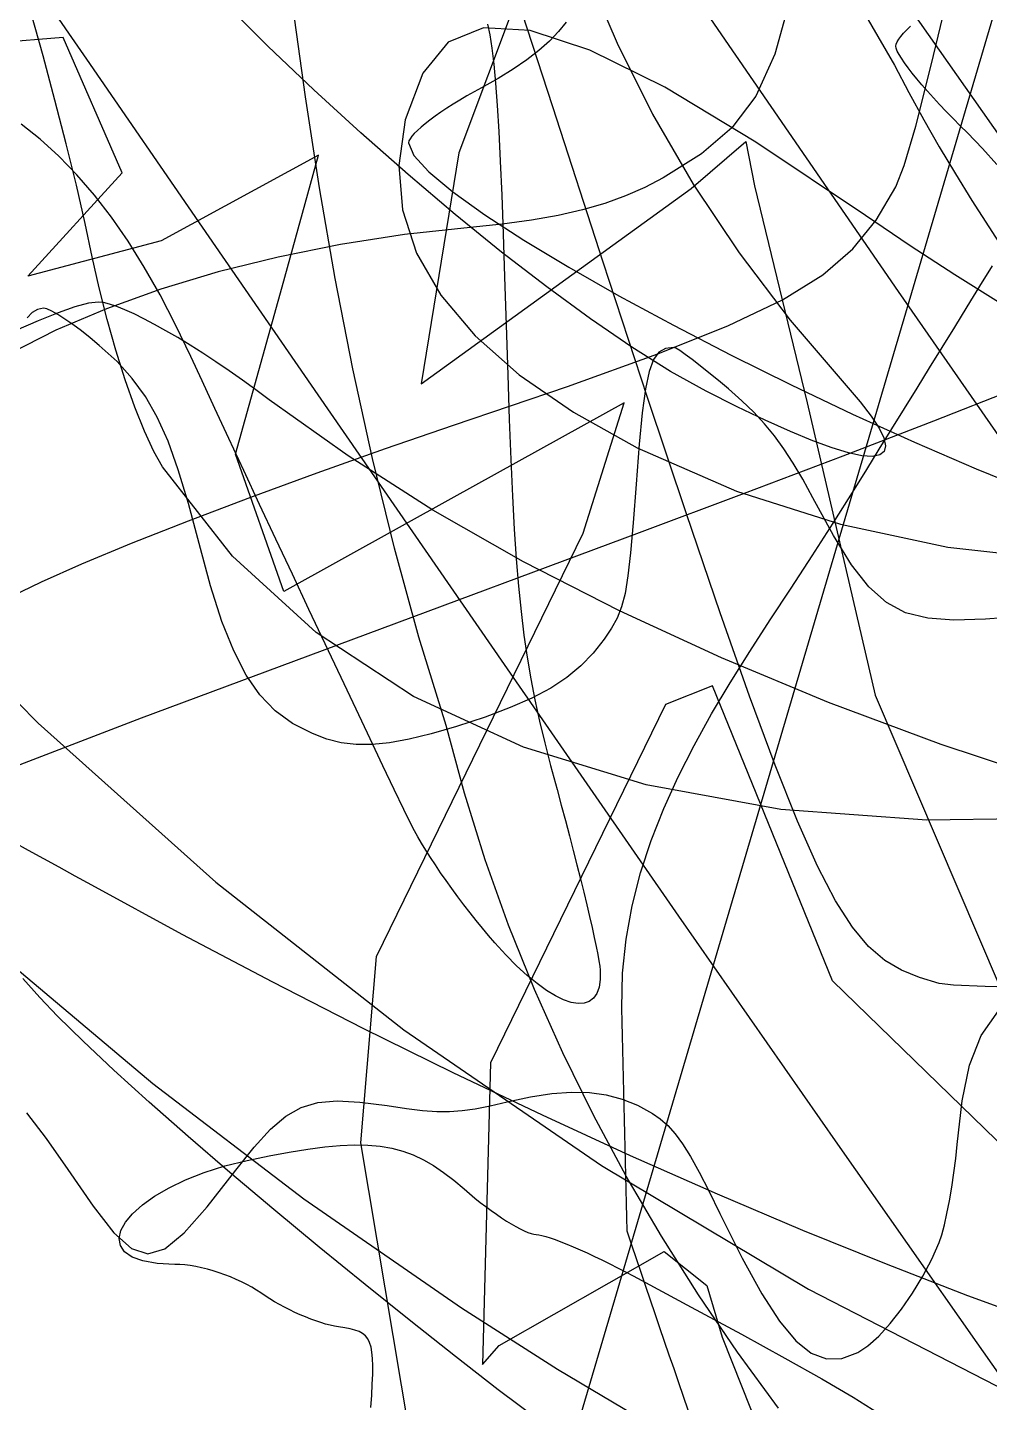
# Model space of a CAD drawing. Extents: x -75 to 75, y -75 to 75.
# Drawn here: x -51.14 to -33.24, y -60.27 to -34.69 of the extents above; entities that cross this region are included whole.
import ezdxf

# ---------------------------------------------------------------- set-up
doc = ezdxf.new("R2010")
doc.units = 0
for name, color, linetype in [('butterfly', 7, 'CONTINUOUS'), ('cat', 7, 'CONTINUOUS'), ('crown', 7, 'CONTINUOUS'), ('darth', 7, 'CONTINUOUS'), ('hellokitty', 7, 'CONTINUOUS'), ('ironman', 7, 'CONTINUOUS'), ('jackskellington', 7, 'CONTINUOUS'), ('mushroom', 7, 'CONTINUOUS'), ('nes', 7, 'CONTINUOUS'), ('skullbones', 7, 'CONTINUOUS'), ('star', 7, 'CONTINUOUS'), ('stormtrooper', 7, 'CONTINUOUS'), ('thundercats', 7, 'CONTINUOUS'), ('wolf', 7, 'CONTINUOUS')]:
    doc.layers.add(name, color=color, linetype=linetype)

msp = doc.modelspace()

# ---------------------------------------------------------------- linework, layer by layer
at = {"layer": 'butterfly', "color": 7}
for p, q in [((-50.851356, -35.214092), (-51.078031, -34.40047)), ((-42.659026, -34.695181), (-43.314744, -34.962121)), ((-41.790279, -34.741096), (-42.659026, -34.695181)), ((-40.67681, -35.106441), (-41.790279, -34.741096)), ((-43.314744, -34.962121), (-43.78912, -35.535345)), ((-50.630559, -36.038948), (-50.851356, -35.214092)), ((-39.286936, -35.797792), (-40.67681, -35.106441)), ((-43.78912, -35.535345), (-44.113834, -36.408275)), ((-37.588972, -36.82172), (-39.286936, -35.797792)), ((-50.422152, -36.850235), (-50.630559, -36.038948)), ((-44.113834, -36.408275), (-44.234964, -37.253311)), ((-35.551226, -38.184799), (-37.588972, -36.82172)), ((-50.232635, -37.623143), (-50.422152, -36.850235)), ((-44.234964, -37.253311), (-44.163855, -38.079604)), ((-50.068522, -38.332864), (-50.232635, -37.623143)), ((-44.163855, -38.079604), (-43.902257, -38.884679)), ((-49.936321, -38.954589), (-50.068522, -38.332864)), ((-34.718684, -38.749077), (-35.551226, -38.184799)), ((-33.886386, -39.291187), (-34.718684, -38.749077)), ((-49.809798, -39.532636), (-49.936321, -38.954589)), ((-43.902257, -38.884679), (-43.451918, -39.666079)), ((-33.076521, -39.798142), (-33.886386, -39.291187)), ((-49.661947, -40.117172), (-49.809798, -39.532636)), ((-43.451918, -39.666079), (-42.814581, -40.421331)), ((-49.498143, -40.692163), (-49.661947, -40.117172)), ((-42.814581, -40.421331), (-41.991994, -41.147969)), ((-49.323755, -41.241585), (-49.498143, -40.692163)), ((-41.991994, -41.147969), (-40.985903, -41.843523)), ((-49.144143, -41.749404), (-49.323755, -41.241585)), ((-48.964678, -42.199585), (-49.144143, -41.749404)), ((-40.985903, -41.843523), (-39.798055, -42.505526)), ((-48.790727, -42.576107), (-48.964678, -42.199585)), ((-48.627659, -42.862932), (-48.790727, -42.576107)), ((-39.798055, -42.505526), (-37.952959, -43.311877)), ((-47.327639, -44.520567), (-48.627659, -42.862932)), ((-37.952959, -43.311877), (-36.013768, -43.928589)), ((-36.013768, -43.928589), (-34.017145, -44.35326)), ((-34.017145, -44.35326), (-31.999761, -44.583483)), ((-45.769194, -45.944274), (-47.327639, -44.520567)), ((-43.961211, -47.130708), (-45.769194, -45.944274)), ((-41.912548, -48.076496), (-43.961211, -47.130708)), ((-39.63206, -48.778267), (-41.912548, -48.076496)), ((-37.128605, -49.232648), (-39.63206, -48.778267)), ((-34.411039, -49.436266), (-37.128605, -49.232648)), ((-31.488213, -49.385753), (-34.411039, -49.436266))]:
    msp.add_line(p, q, dxfattribs=at)
at = {"layer": 'cat', "color": 7}
for p, q in [((-33.423013, -39.502633), (-33.189156, -39.123767)), ((-33.656863, -39.881497), (-33.423013, -39.502633)), ((-33.890712, -40.260363), (-33.656863, -39.881497)), ((-34.124561, -40.639227), (-33.890712, -40.260363)), ((-34.358408, -41.018093), (-34.124561, -40.639227)), ((-34.592257, -41.396957), (-34.358408, -41.018093)), ((-34.826107, -41.775823), (-34.592257, -41.396957)), ((-35.059956, -42.154687), (-34.826107, -41.775823)), ((-35.293805, -42.533553), (-35.059956, -42.154687)), ((-35.527655, -42.912428), (-35.293805, -42.533553)), ((-35.761504, -43.291292), (-35.527655, -42.912428)), ((-36.15079, -43.910058), (-35.761504, -43.291292)), ((-36.54401, -44.517561), (-36.15079, -43.910058)), ((-36.936717, -45.115886), (-36.54401, -44.517561)), ((-37.324456, -45.707083), (-36.936717, -45.115886)), ((-37.702795, -46.293236), (-37.324456, -45.707083)), ((-38.067251, -46.876406), (-37.702795, -46.293236)), ((-38.413396, -47.458678), (-38.067251, -46.876406)), ((-38.736775, -48.04211), (-38.413396, -47.458678)), ((-39.033933, -48.628173), (-38.736775, -48.04211)), ((-39.301846, -49.218023), (-39.033933, -48.628173)), ((-39.536757, -49.813345), (-39.301846, -49.218023)), ((-39.73486, -50.41578), (-39.536757, -49.813345)), ((-39.892374, -51.027005), (-39.73486, -50.41578)), ((-40.005508, -51.648662), (-39.892374, -51.027005)), ((-40.070464, -52.282423), (-40.005508, -51.648662)), ((-40.083503, -52.929951), (-40.070464, -52.282423)), ((-40.077435, -53.189418), (-40.083503, -52.929951)), ((-40.071367, -53.448884), (-40.077435, -53.189418)), ((-40.0653, -53.708351), (-40.071367, -53.448884)), ((-40.059232, -53.967817), (-40.0653, -53.708351)), ((-40.053164, -54.227284), (-40.059232, -53.967817)), ((-40.047096, -54.486751), (-40.053164, -54.227284)), ((-40.041028, -54.74622), (-40.047096, -54.486751)), ((-40.034961, -55.005687), (-40.041028, -54.74622)), ((-40.028893, -55.265153), (-40.034961, -55.005687)), ((-40.022825, -55.52462), (-40.028893, -55.265153)), ((-40.016757, -55.784087), (-40.022825, -55.52462)), ((-40.01069, -56.043553), (-40.016757, -55.784087)), ((-40.004622, -56.30302), (-40.01069, -56.043553)), ((-39.998554, -56.562487), (-40.004622, -56.30302)), ((-39.992486, -56.821953), (-39.998554, -56.562487)), ((-39.986418, -57.08142), (-39.992486, -56.821953)), ((-39.899105, -57.337658), (-39.986418, -57.08142)), ((-39.811788, -57.593888), (-39.899105, -57.337658)), ((-39.724474, -57.850128), (-39.811788, -57.593888)), ((-39.637157, -58.106358), (-39.724474, -57.850128)), ((-39.549843, -58.362596), (-39.637157, -58.106358)), ((-39.462527, -58.618826), (-39.549843, -58.362596)), ((-39.375213, -58.875055), (-39.462527, -58.618826)), ((-39.287899, -59.131296), (-39.375213, -58.875055)), ((-39.200582, -59.387523), (-39.287899, -59.131296)), ((-39.113268, -59.643764), (-39.200582, -59.387523)), ((-39.025951, -59.89999), (-39.113268, -59.643764)), ((-38.938637, -60.156231), (-39.025951, -59.89999)), ((-38.851321, -60.412461), (-38.938637, -60.156231))]:
    msp.add_line(p, q, dxfattribs=at)
at = {"layer": 'crown', "color": 7}
for p, q in [((-41.369607, -36.164478), (-42.437583, -32.871052)), ((-40.428971, -39.054529), (-41.369607, -36.164478)), ((-39.60416, -41.568551), (-40.428971, -39.054529)), ((-38.883661, -43.733884), (-39.60416, -41.568551)), ((-38.255956, -45.57787), (-38.883661, -43.733884)), ((-37.709526, -47.12786), (-38.255956, -45.57787)), ((-37.232858, -48.411198), (-37.709526, -47.12786)), ((-36.814435, -49.455222), (-37.232858, -48.411198)), ((-36.44274, -50.287284), (-36.814435, -49.455222)), ((-36.106258, -50.934724), (-36.44274, -50.287284)), ((-35.793471, -51.424888), (-36.106258, -50.934724)), ((-35.492865, -51.785116), (-35.793471, -51.424888)), ((-35.192925, -52.042763), (-35.492865, -51.785116)), ((-34.88213, -52.225163), (-35.192925, -52.042763)), ((-34.54897, -52.359664), (-34.88213, -52.225163)), ((-34.181923, -52.473612), (-34.54897, -52.359664)), ((-33.91585, -52.501506), (-34.181923, -52.473612)), ((-33.321749, -52.528797), (-33.91585, -52.501506)), ((-32.416973, -52.555439), (-33.321749, -52.528797))]:
    msp.add_line(p, q, dxfattribs=at)
at = {"layer": 'darth', "color": 7}
for p, q in [((-34.326616, -35.391276), (-33.945621, -33.79098)), ((-36.944275, -34.132483), (-37.23561, -35.182463)), ((-37.23561, -35.182463), (-37.590651, -35.963919)), ((-34.617279, -36.524607), (-34.326616, -35.391276)), ((-37.590651, -35.963919), (-38.037101, -36.555324)), ((-38.037101, -36.555324), (-38.602658, -37.035161)), ((-34.832883, -37.256678), (-34.617279, -36.524607)), ((-38.602658, -37.035161), (-39.315015, -37.481905)), ((-34.988695, -37.653186), (-34.832883, -37.256678)), ((-39.315015, -37.481905), (-39.655936, -37.661937)), ((-40.01634, -37.820603), (-40.401931, -37.959369)), ((-39.655936, -37.661937), (-40.01634, -37.820603)), ((-35.352897, -38.270677), (-34.988695, -37.653186)), ((-40.818418, -38.079703), (-41.271503, -38.183075)), ((-40.401931, -37.959369), (-40.818418, -38.079703)), ((-42.310307, -38.344802), (-42.907438, -38.406095)), ((-41.766899, -38.270953), (-42.310307, -38.344802)), ((-41.271503, -38.183075), (-41.766899, -38.270953)), ((-35.785371, -38.804636), (-35.352897, -38.270677)), ((-44.124437, -38.540684), (-45.316682, -38.725379)), ((-42.907438, -38.406095), (-44.124437, -38.540684)), ((-45.316682, -38.725379), (-46.47574, -38.95786)), ((-36.346833, -39.287783), (-35.785371, -38.804636)), ((-46.47574, -38.95786), (-47.593174, -39.23582)), ((-47.593174, -39.23582), (-48.66055, -39.556941)), ((-37.097987, -39.752849), (-36.346833, -39.287783)), ((-48.66055, -39.556941), (-49.669429, -39.918914)), ((-38.099548, -40.23255), (-37.097987, -39.752849)), ((-49.669429, -39.918914), (-50.611382, -40.319427)), ((-50.611382, -40.319427), (-51.477968, -40.75616)), ((-39.41222, -40.759617), (-38.099548, -40.23255)), ((-41.096717, -41.36677), (-39.41222, -40.759617)), ((-43.213748, -42.086733), (-41.096717, -41.36677)), ((-44.483748, -42.520385), (-43.213748, -42.086733)), ((-45.751801, -42.969849), (-44.483748, -42.520385)), ((-46.984206, -43.422085), (-45.751801, -42.969849)), ((-48.147255, -43.864036), (-46.984206, -43.422085)), ((-49.207239, -44.282659), (-48.147255, -43.864036)), ((-50.130453, -44.664907), (-49.207239, -44.282659)), ((-50.883191, -44.997726), (-50.130453, -44.664907)), ((-51.431743, -45.268072), (-50.883191, -44.997726))]:
    msp.add_line(p, q, dxfattribs=at)
at = {"layer": 'hellokitty', "color": 7}
for p, q in [((-41.262447, -34.763891), (-41.432613, -34.939506)), ((-41.119321, -34.587045), (-41.262447, -34.763891)), ((-41.432613, -34.939506), (-41.629954, -35.114128)), ((-41.854605, -35.287989), (-42.106698, -35.461321)), ((-41.629954, -35.114128), (-41.854605, -35.287989)), ((-42.106698, -35.461321), (-42.386369, -35.634357)), ((-42.693748, -35.807331), (-42.832203, -35.88341)), ((-42.386369, -35.634357), (-42.693748, -35.807331)), ((-43.096773, -36.037551), (-43.221492, -36.114567)), ((-42.966778, -35.960324), (-43.096773, -36.037551)), ((-42.832203, -35.88341), (-42.966778, -35.960324)), ((-43.452313, -36.265863), (-43.557023, -36.339094)), ((-43.340237, -36.190846), (-43.452313, -36.265863)), ((-43.221492, -36.114567), (-43.340237, -36.190846)), ((-43.819984, -36.542811), (-43.888259, -36.603644)), ((-43.741554, -36.478091), (-43.819984, -36.542811)), ((-43.65367, -36.410011), (-43.741554, -36.478091)), ((-43.557023, -36.339094), (-43.65367, -36.410011)), ((-44.045875, -36.797612), (-44.05293, -36.83114)), ((-44.05293, -36.83114), (-43.955609, -37.067078)), ((-44.025188, -36.757576), (-44.045875, -36.797612)), ((-43.991558, -36.711551), (-44.025188, -36.757576)), ((-43.945683, -36.660066), (-43.991558, -36.711551)), ((-43.888259, -36.603644), (-43.945683, -36.660066)), ((-43.955609, -37.067078), (-43.675258, -37.375273)), ((-43.675258, -37.375273), (-43.229299, -37.746508)), ((-43.229299, -37.746508), (-42.635156, -38.17156)), ((-42.635156, -38.17156), (-41.910251, -38.641218)), ((-41.910251, -38.641218), (-41.072003, -39.146254)), ((-41.072003, -39.146254), (-40.137834, -39.677456)), ((-50.260024, -39.885863), (-50.573802, -39.994837)), ((-50.006213, -39.81811), (-50.260024, -39.885863)), ((-49.818567, -39.794798), (-50.006213, -39.81811)), ((-49.727183, -39.804224), (-49.818567, -39.794798)), ((-49.61393, -39.831882), (-49.727183, -39.804224)), ((-49.480428, -39.876832), (-49.61393, -39.831882)), ((-49.328313, -39.938147), (-49.480428, -39.876832)), ((-40.137834, -39.677456), (-39.125169, -40.225605)), ((-50.941351, -40.141799), (-51.356474, -40.323516)), ((-50.573802, -39.994837), (-50.941351, -40.141799)), ((-49.159208, -40.014898), (-49.328313, -39.938147)), ((-48.974739, -40.106148), (-49.159208, -40.014898)), ((-48.77654, -40.210971), (-48.974739, -40.106148)), ((-48.566237, -40.328438), (-48.77654, -40.210971)), ((-48.345454, -40.457608), (-48.566237, -40.328438)), ((-39.125169, -40.225605), (-38.051427, -40.781478)), ((-48.115824, -40.597559), (-48.345454, -40.457608)), ((-47.878972, -40.747355), (-48.115824, -40.597559)), ((-47.636526, -40.906065), (-47.878972, -40.747355)), ((-47.390115, -41.07276), (-47.636526, -40.906065)), ((-38.051427, -40.781478), (-36.934033, -41.335858)), ((-47.141364, -41.246504), (-47.390115, -41.07276)), ((-46.891908, -41.42637), (-47.141364, -41.246504)), ((-46.643366, -41.611423), (-46.891908, -41.42637)), ((-36.934033, -41.335858), (-35.790403, -41.879528)), ((-45.175802, -42.659009), (-46.643366, -41.611423)), ((-35.790403, -41.879528), (-34.637966, -42.403268)), ((-34.637966, -42.403268), (-33.494139, -42.89786)), ((-43.598936, -43.663726), (-45.175802, -42.659009)), ((-33.494139, -42.89786), (-32.376344, -43.354083)), ((-41.914668, -44.624969), (-43.598936, -43.663726)), ((-40.124899, -45.542135), (-41.914668, -44.624969)), ((-38.23153, -46.414625), (-40.124899, -45.542135)), ((-36.236461, -47.24183), (-38.23153, -46.414625)), ((-34.141593, -48.023148), (-36.236461, -47.24183)), ((-31.948831, -48.757975), (-34.141593, -48.023148))]:
    msp.add_line(p, q, dxfattribs=at)
at = {"layer": 'ironman', "color": 7}
for p, q in [((-36.042479, -33.608676), (-35.011888, -35.387579)), ((-45.970283, -35.97884), (-46.206512, -34.282611)), ((-35.011888, -35.387579), (-34.746525, -35.899971)), ((-45.707777, -37.670365), (-45.970283, -35.97884)), ((-34.746525, -35.899971), (-34.467775, -36.407163)), ((-34.467775, -36.407163), (-34.177625, -36.909793)), ((-34.177625, -36.909793), (-33.878066, -37.408491)), ((-33.878066, -37.408491), (-33.57109, -37.903887)), ((-45.414923, -39.35634), (-45.707777, -37.670365)), ((-33.57109, -37.903887), (-33.258689, -38.396613)), ((-33.258689, -38.396613), (-32.942855, -38.887298)), ((-45.087656, -41.035927), (-45.414923, -39.35634)), ((-44.721904, -42.70828), (-45.087656, -41.035927)), ((-44.313605, -44.372555), (-44.721904, -42.70828)), ((-43.858685, -46.027916), (-44.313605, -44.372555)), ((-43.353081, -47.673514), (-43.858685, -46.027916)), ((-43.013895, -48.930453), (-43.353081, -47.673514)), ((-42.625679, -50.168638), (-43.013895, -48.930453)), ((-42.189908, -51.387482), (-42.625679, -50.168638)), ((-41.708053, -52.586396), (-42.189908, -51.387482)), ((-41.18159, -53.76479), (-41.708053, -52.586396)), ((-40.611984, -54.922073), (-41.18159, -53.76479)), ((-40.000716, -56.057656), (-40.611984, -54.922073)), ((-39.349251, -57.170949), (-40.000716, -56.057656)), ((-38.659065, -58.261363), (-39.349251, -57.170949)), ((-37.931629, -59.32831), (-38.659065, -58.261363)), ((-37.168418, -60.371197), (-37.931629, -59.32831))]:
    msp.add_line(p, q, dxfattribs=at)
at = {"layer": 'jackskellington', "color": 7}
for p, q in [((-51.056673, -39.991888), (-51.146623, -40.089966)), ((-50.954711, -39.930939), (-51.056673, -39.991888)), ((-50.842079, -39.909998), (-50.954711, -39.930939)), ((-50.780115, -39.924081), (-50.842079, -39.909998)), ((-50.690348, -39.964487), (-50.780115, -39.924081)), ((-50.57703, -40.028368), (-50.690348, -39.964487)), ((-50.444411, -40.112891), (-50.57703, -40.028368)), ((-50.296741, -40.215222), (-50.444411, -40.112891)), ((-50.138268, -40.332525), (-50.296741, -40.215222)), ((-49.973244, -40.461974), (-50.138268, -40.332525)), ((-49.80592, -40.600729), (-49.973244, -40.461974)), ((-49.476053, -40.902887), (-49.80592, -40.600729)), ((-39.271349, -40.660616), (-39.394881, -40.730164)), ((-39.119305, -40.639167), (-39.271349, -40.660616)), ((-39.079142, -40.654492), (-39.119305, -40.639167)), ((-39.00577, -40.699286), (-39.079142, -40.654492)), ((-49.192267, -41.214325), (-49.476053, -40.902887)), ((-39.494945, -40.866153), (-39.576584, -41.086916)), ((-39.394881, -40.730164), (-39.494945, -40.866153)), ((-38.90336, -40.770389), (-39.00577, -40.699286)), ((-38.776089, -40.864638), (-38.90336, -40.770389)), ((-38.628125, -40.97887), (-38.776089, -40.864638)), ((-39.576584, -41.086916), (-39.644842, -41.410786)), ((-38.463646, -41.109923), (-38.628125, -40.97887)), ((-38.286825, -41.25464), (-38.463646, -41.109923)), ((-48.945464, -41.553088), (-49.192267, -41.214325)), ((-39.644842, -41.410786), (-39.704769, -41.856093)), ((-38.101832, -41.409857), (-38.286825, -41.25464)), ((-37.851619, -41.629973), (-38.101832, -41.409857)), ((-48.72655, -41.937226), (-48.945464, -41.553088)), ((-37.629378, -41.843362), (-37.851619, -41.629973)), ((-48.526435, -42.384791), (-48.72655, -41.937226)), ((-39.704769, -41.856093), (-39.761406, -42.441165)), ((-37.428839, -42.058122), (-37.629378, -41.843362)), ((-37.243726, -42.282347), (-37.428839, -42.058122)), ((-48.336019, -42.913831), (-48.526435, -42.384791)), ((-39.761406, -42.441165), (-39.819797, -43.184341)), ((-37.067767, -42.524138), (-37.243726, -42.282347)), ((-36.894688, -42.791592), (-37.067767, -42.524138)), ((-48.146216, -43.542399), (-48.336019, -42.913831)), ((-36.718217, -43.092802), (-36.894688, -42.791592)), ((-39.819797, -43.184341), (-39.874167, -43.901391)), ((-36.532081, -43.435868), (-36.718217, -43.092802)), ((-36.149269, -44.136437), (-36.532081, -43.435868)), ((-47.947924, -44.288538), (-48.146216, -43.542399)), ((-39.874167, -43.901391), (-39.92258, -44.460081)), ((-35.809115, -44.683714), (-36.149269, -44.136437)), ((-47.734985, -45.074589), (-47.947924, -44.288538)), ((-39.92258, -44.460081), (-39.97084, -44.888576)), ((-35.487542, -45.094607), (-35.809115, -44.683714)), ((-39.97084, -44.888576), (-40.024744, -45.215031)), ((-47.523267, -45.735979), (-47.734985, -45.074589)), ((-40.024744, -45.215031), (-40.090093, -45.467611)), ((-35.160475, -45.386038), (-35.487542, -45.094607)), ((-40.090093, -45.467611), (-40.172685, -45.674475)), ((-34.803836, -45.574918), (-35.160475, -45.386038)), ((-47.30492, -46.285867), (-47.523267, -45.735979)), ((-40.172685, -45.674475), (-40.278318, -45.863787)), ((-34.39355, -45.678161), (-34.803836, -45.574918)), ((-33.90554, -45.712682), (-34.39355, -45.678161)), ((-33.315727, -45.69541), (-33.90554, -45.712682)), ((-32.988383, -45.672098), (-33.315727, -45.69541)), ((-40.278318, -45.863787), (-40.412797, -46.063702)), ((-47.072098, -46.737408), (-47.30492, -46.285867)), ((-40.412797, -46.063702), (-40.617532, -46.326806)), ((-40.617532, -46.326806), (-40.846488, -46.563717)), ((-46.81695, -47.103758), (-47.072098, -46.737408)), ((-41.107377, -46.779005), (-41.407907, -46.977229)), ((-40.846488, -46.563717), (-41.107377, -46.779005)), ((-41.407907, -46.977229), (-41.755788, -47.162954)), ((-46.531626, -47.398071), (-46.81695, -47.103758)), ((-41.755788, -47.162954), (-42.158725, -47.340746)), ((-46.208281, -47.633498), (-46.531626, -47.398071)), ((-42.624429, -47.515168), (-43.160611, -47.690786)), ((-42.158725, -47.340746), (-42.624429, -47.515168)), ((-45.839061, -47.823202), (-46.208281, -47.633498)), ((-45.839041, -47.823018), (-45.839061, -47.823202)), ((-45.572203, -47.923862), (-45.839041, -47.823016)), ((-45.839041, -47.823016), (-45.839041, -47.823016)), ((-45.839041, -47.823016), (-45.839041, -47.823016)), ((-45.839041, -47.823016), (-45.839041, -47.823016)), ((-45.839041, -47.823016), (-45.839041, -47.823016)), ((-45.839041, -47.823016), (-45.839041, -47.823018)), ((-45.839041, -47.823018), (-45.839041, -47.823018)), ((-45.839041, -47.823018), (-45.839041, -47.823018)), ((-43.629557, -47.827974), (-44.041269, -47.929755)), ((-43.160611, -47.690786), (-43.629557, -47.827974)), ((-45.304857, -47.992106), (-45.572203, -47.923862)), ((-45.027542, -48.027277), (-45.304857, -47.992106)), ((-44.730808, -48.02897), (-45.027542, -48.027277)), ((-44.405203, -47.996599), (-44.730808, -48.02897)), ((-44.041269, -47.929755), (-44.405203, -47.996599)), ((-33.398971, -53.441357), (-33.079405, -52.98153)), ((-33.615125, -53.98873), (-33.398971, -53.441357)), ((-33.755429, -54.654535), (-33.615125, -53.98873)), ((-46.049418, -54.776212), (-45.737681, -54.683872)), ((-45.737681, -54.683872), (-45.38139, -54.653668)), ((-45.38139, -54.653668), (-44.959764, -54.676754)), ((-44.959764, -54.676754), (-44.452024, -54.744256)), ((-42.536748, -54.747262), (-42.218119, -54.672363)), ((-42.218119, -54.672363), (-41.783923, -54.577756)), ((-41.783923, -54.577756), (-41.387457, -54.517092)), ((-41.387457, -54.517092), (-41.023642, -54.490789)), ((-41.023642, -54.490789), (-40.687396, -54.499228)), ((-40.687396, -54.499228), (-40.373633, -54.54284)), ((-40.373633, -54.54284), (-40.077274, -54.622025)), ((-40.077274, -54.622025), (-39.793237, -54.737192)), ((-39.793237, -54.737192), (-39.516439, -54.888745)), ((-33.847447, -55.469666), (-33.755429, -54.654535)), ((-51.160031, -54.875523), (-50.791691, -55.354003)), ((-46.622327, -55.18275), (-46.337372, -54.939551)), ((-46.337372, -54.939551), (-46.049418, -54.776212)), ((-44.452024, -54.744256), (-44.092515, -54.797373)), ((-44.092515, -54.797373), (-43.790131, -54.83385)), ((-43.790131, -54.83385), (-43.527774, -54.853126)), ((-43.527774, -54.853126), (-43.288354, -54.854537)), ((-43.288354, -54.854537), (-43.054772, -54.837801)), ((-43.054772, -54.837801), (-42.809933, -54.802224)), ((-42.809933, -54.802224), (-42.536748, -54.747262)), ((-39.516439, -54.888745), (-39.36803, -54.991677)), ((-39.36803, -54.991677), (-39.22857, -55.114805)), ((-46.925058, -55.514663), (-46.622327, -55.18275)), ((-39.22857, -55.114805), (-39.092322, -55.26663)), ((-50.791691, -55.354003), (-50.391655, -55.930636)), ((-39.092322, -55.26663), (-38.953553, -55.455653)), ((-38.953553, -55.455653), (-38.806529, -55.690378)), ((-33.873299, -55.729838), (-33.847447, -55.469666)), ((-47.266341, -55.944155), (-46.925058, -55.514663)), ((-38.806529, -55.690378), (-38.645516, -55.979306)), ((-33.906327, -55.995505), (-33.873299, -55.729838)), ((-50.391655, -55.930636), (-49.92068, -56.61719)), ((-47.799094, -56.626368), (-47.266341, -55.944155)), ((-38.645516, -55.979306), (-38.464781, -56.33094)), ((-33.945164, -56.259214), (-33.906327, -55.995505)), ((-33.988443, -56.513507), (-33.945164, -56.259214)), ((-38.464781, -56.33094), (-38.258586, -56.75378)), ((-34.034812, -56.750926), (-33.988443, -56.513507)), ((-49.92068, -56.61719), (-49.536192, -57.107794)), ((-48.227708, -57.113455), (-47.799094, -56.626368)), ((-38.258586, -56.75378), (-37.84784, -57.580773)), ((-34.082908, -56.964024), (-34.034812, -56.750926)), ((-34.131374, -57.145335), (-34.082908, -56.964024)), ((-49.536192, -57.107794), (-49.206424, -57.402583)), ((-48.583952, -57.405278), (-48.227708, -57.113455)), ((-34.316086, -57.601039), (-34.17885, -57.287411)), ((-34.17885, -57.287411), (-34.131374, -57.145335)), ((-49.206424, -57.402583), (-48.8996, -57.5017)), ((-48.8996, -57.5017), (-48.583952, -57.405278)), ((-37.84784, -57.580773), (-37.482472, -58.243896)), ((-34.484025, -57.919837), (-34.316086, -57.601039)), ((-34.674711, -58.233019), (-34.484025, -57.919837)), ((-37.482472, -58.243896), (-37.15262, -58.753073)), ((-34.880186, -58.529796), (-34.674711, -58.233019)), ((-35.09249, -58.799383), (-34.880186, -58.529796)), ((-37.15262, -58.753073), (-36.848421, -59.118229)), ((-35.303666, -59.030991), (-35.09249, -58.799383)), ((-35.505763, -59.213832), (-35.303666, -59.030991)), ((-36.848421, -59.118229), (-36.560004, -59.349287)), ((-35.991066, -59.448807), (-35.690816, -59.337123)), ((-35.690816, -59.337123), (-35.505763, -59.213832)), ((-36.560004, -59.349287), (-36.277508, -59.456173)), ((-36.277508, -59.456173), (-35.991066, -59.448807))]:
    msp.add_line(p, q, dxfattribs=at)
at = {"layer": 'mushroom', "color": 7}
for p, q in [((-51.396821, -49.8459), (-51.127127, -49.99167)), ((-51.127127, -49.99167), (-50.846313, -50.144316)), ((-50.846313, -50.144316), (-50.556019, -50.302964)), ((-50.556019, -50.302964), (-50.257893, -50.466752)), ((-50.257893, -50.466752), (-49.953579, -50.63481)), ((-49.953579, -50.63481), (-48.268647, -51.55285)), ((-48.268647, -51.55285), (-46.582564, -52.442217)), ((-50.911229, -52.731978), (-51.229754, -52.376242)), ((-46.582564, -52.442217), (-44.90035, -53.300833)), ((-50.584504, -53.076949), (-50.911229, -52.731978)), ((-50.108104, -53.547967), (-50.584504, -53.076949)), ((-44.90035, -53.300833), (-43.227027, -54.12661)), ((-49.534671, -54.086145), (-50.108104, -53.547967)), ((-48.878594, -54.679833), (-49.534671, -54.086145)), ((-43.227027, -54.12661), (-41.567611, -54.917464)), ((-48.154274, -55.317379), (-48.878594, -54.679833)), ((-41.567611, -54.917464), (-39.927126, -55.671311)), ((-47.3761, -55.987134), (-48.154274, -55.317379)), ((-39.927126, -55.671311), (-38.310591, -56.38607)), ((-46.558468, -56.677444), (-47.3761, -55.987134)), ((-38.310591, -56.38607), (-36.723026, -57.059655)), ((-45.715772, -57.376655), (-46.558468, -56.677444)), ((-36.723026, -57.059655), (-35.169452, -57.689984)), ((-44.862406, -58.073123), (-45.715772, -57.376655)), ((-35.169452, -57.689984), (-33.65489, -58.274972)), ((-44.012762, -58.75519), (-44.862406, -58.073123)), ((-33.65489, -58.274972), (-32.184354, -58.812532)), ((-43.181236, -59.411207), (-44.012762, -58.75519)), ((-42.382226, -60.029519), (-43.181236, -59.411207)), ((-41.63012, -60.598479), (-42.382226, -60.029519))]:
    msp.add_line(p, q, dxfattribs=at)
at = {"layer": 'nes', "color": 7}
for p, q in [((-41.286814, -30.363942), (-37.966958, -35.204358)), ((-31.652131, -38.705242), (-36.376734, -31.969258)), ((-50.039008, -35.277385), (-52.191483, -32.155488)), ((-47.886535, -38.399283), (-50.039008, -35.277385)), ((-37.966958, -35.204358), (-34.940212, -39.596912)), ((-45.734063, -41.52118), (-47.886535, -38.399283)), ((-34.940212, -39.596912), (-32.280544, -43.435225)), ((-42.268213, -46.538162), (-45.734063, -41.52118)), ((-39.02182, -51.218567), (-42.268213, -46.538162)), ((-36.066868, -55.459955), (-39.02182, -51.218567)), ((-33.475346, -59.159888), (-36.066868, -55.459955)), ((-31.319233, -62.215934), (-33.475346, -59.159888))]:
    msp.add_line(p, q, dxfattribs=at)
at = {"layer": 'skullbones', "color": 7}
for p, q in [((-32.801385, -41.426418), (-34.288888, -42.010053)), ((-34.288888, -42.010053), (-35.972567, -42.659472)), ((-35.972567, -42.659472), (-37.810911, -43.358223)), ((-37.810911, -43.358223), (-39.762419, -44.089856)), ((-39.762419, -44.089856), (-45.126752, -46.084202)), ((-45.126752, -46.084202), (-49.024444, -47.53855)), ((-49.024444, -47.53855), (-51.690603, -48.559065))]:
    msp.add_line(p, q, dxfattribs=at)
at = {"layer": 'star', "color": 7}
msp.add_line((-45.095722, -74.904165), (-28.237284, -17.734156), dxfattribs=at)
at = {"layer": 'stormtrooper', "color": 7}
for p, q in [((-42.585203, -34.625057), (-42.541627, -34.82522)), ((-34.84175, -34.792677), (-34.781902, -34.728751)), ((-34.781902, -34.728751), (-34.713153, -34.660959)), ((-42.541627, -34.82522), (-42.502122, -35.071267)), ((-34.986107, -35.035084), (-34.979926, -34.998722)), ((-34.979192, -35.074276), (-34.986107, -35.035084)), ((-34.979926, -34.998722), (-34.961779, -34.955754)), ((-34.961779, -34.955754), (-34.932298, -34.906726)), ((-34.932298, -34.906726), (-34.892084, -34.852184)), ((-34.892084, -34.852184), (-34.84175, -34.792677)), ((-42.502122, -35.071267), (-42.466125, -35.368501)), ((-34.958929, -35.125556), (-34.979192, -35.074276)), ((-34.925979, -35.188093), (-34.958929, -35.125556)), ((-34.881035, -35.261062), (-34.925979, -35.188093)), ((-34.824777, -35.343634), (-34.881035, -35.261062)), ((-42.466125, -35.368501), (-42.433073, -35.722227)), ((-34.757891, -35.434981), (-34.824777, -35.343634)), ((-34.681056, -35.534278), (-34.757891, -35.434981)), ((-34.594952, -35.640696), (-34.681056, -35.534278)), ((-42.433073, -35.722227), (-42.402404, -36.137748)), ((-34.50027, -35.753407), (-34.594952, -35.640696)), ((-34.397685, -35.871585), (-34.50027, -35.753407)), ((-34.287883, -35.994402), (-34.397685, -35.871585)), ((-34.171549, -36.12103), (-34.287883, -35.994402)), ((-42.402404, -36.137748), (-42.373553, -36.620377)), ((-34.049363, -36.25064), (-34.171549, -36.12103)), ((-33.922005, -36.382407), (-34.049363, -36.25064)), ((-50.904222, -36.767025), (-51.261625, -36.485218)), ((-33.790165, -36.515503), (-33.922005, -36.382407)), ((-33.654517, -36.649101), (-33.790165, -36.515503)), ((-50.557927, -37.080447), (-50.904222, -36.767025)), ((-42.373553, -36.620377), (-42.345951, -37.175412)), ((-33.374434, -36.935839), (-33.654517, -36.649101)), ((-50.222026, -37.426163), (-50.557927, -37.080447)), ((-33.107215, -37.238618), (-33.374434, -36.935839)), ((-42.345951, -37.175412), (-42.319056, -37.808162)), ((-49.895808, -37.804869), (-50.222026, -37.426163)), ((-49.578562, -38.217246), (-49.895808, -37.804869)), ((-42.319056, -37.808162), (-42.292273, -38.523934)), ((-49.269577, -38.663984), (-49.578562, -38.217246)), ((-42.292273, -38.523934), (-42.265067, -39.328031)), ((-48.968141, -39.145769), (-49.269577, -38.663984)), ((-48.673543, -39.663291), (-48.968141, -39.145769)), ((-42.265067, -39.328031), (-42.236873, -40.22576)), ((-48.385072, -40.217231), (-48.673543, -39.663291)), ((-48.102018, -40.808283), (-48.385072, -40.217231)), ((-42.236873, -40.22576), (-42.20775, -41.146126)), ((-47.892671, -41.261922), (-48.102018, -40.808283)), ((-42.20775, -41.146126), (-42.178842, -41.977231)), ((-47.655426, -41.77361), (-47.892671, -41.261922)), ((-47.394916, -42.33352), (-47.655426, -41.77361)), ((-42.178842, -41.977231), (-42.149245, -42.727341)), ((-47.115764, -42.931819), (-47.394916, -42.33352)), ((-46.8226, -43.55868), (-47.115764, -42.931819)), ((-42.149245, -42.727341), (-42.118051, -43.404711)), ((-42.118051, -43.404711), (-42.084357, -44.017605)), ((-46.520052, -44.204266), (-46.8226, -43.55868)), ((-46.212749, -44.858754), (-46.520052, -44.204266)), ((-42.084357, -44.017605), (-42.047256, -44.574279)), ((-42.047256, -44.574279), (-42.005845, -45.082999)), ((-45.905321, -45.51231), (-46.212749, -44.858754)), ((-42.005845, -45.082999), (-41.959214, -45.552021)), ((-45.602392, -46.155105), (-45.905321, -45.51231)), ((-41.959214, -45.552021), (-41.906461, -45.989607)), ((-41.906461, -45.989607), (-41.846681, -46.404014)), ((-45.308596, -46.777306), (-45.602392, -46.155105)), ((-41.846681, -46.404014), (-41.778967, -46.803508)), ((-45.028556, -47.369087), (-45.308596, -46.777306)), ((-41.778967, -46.803508), (-41.702414, -47.196344)), ((-41.702414, -47.196344), (-41.616114, -47.590786)), ((-44.766905, -47.920614), (-45.028556, -47.369087)), ((-41.616114, -47.590786), (-41.519167, -47.995092)), ((-44.528266, -48.42206), (-44.766905, -47.920614)), ((-41.519167, -47.995092), (-41.410661, -48.417522)), ((-44.317271, -48.863591), (-44.528266, -48.42206)), ((-41.410661, -48.417522), (-41.289698, -48.86634)), ((-44.138548, -49.23538), (-44.317271, -48.863591)), ((-41.289698, -48.86634), (-41.211181, -49.154774)), ((-43.996726, -49.527595), (-44.138548, -49.23538)), ((-41.211181, -49.154774), (-41.134521, -49.440739)), ((-43.944184, -49.629969), (-43.996726, -49.527595)), ((-41.134521, -49.440739), (-41.060127, -49.722512)), ((-43.88205, -49.742144), (-43.944184, -49.629969)), ((-43.811117, -49.862997), (-43.88205, -49.742144)), ((-43.732176, -49.991408), (-43.811117, -49.862997)), ((-41.060127, -49.722512), (-40.988415, -49.998376)), ((-43.646025, -50.126254), (-43.732176, -49.991408)), ((-43.553453, -50.266419), (-43.646025, -50.126254)), ((-40.988415, -49.998376), (-40.919789, -50.266611)), ((-43.455254, -50.410776), (-43.553453, -50.266419)), ((-40.919789, -50.266611), (-40.85467, -50.525494)), ((-43.352223, -50.558209), (-43.455254, -50.410776)), ((-43.245154, -50.707598), (-43.352223, -50.558209)), ((-40.85467, -50.525494), (-40.793461, -50.773307)), ((-43.134839, -50.857816), (-43.245154, -50.707598)), ((-43.022071, -51.007747), (-43.134839, -50.857816)), ((-40.793461, -50.773307), (-40.736582, -51.008331)), ((-42.907644, -51.156269), (-43.022071, -51.007747)), ((-42.792351, -51.30226), (-42.907644, -51.156269)), ((-40.736582, -51.008331), (-40.684436, -51.228842)), ((-42.676987, -51.444601), (-42.792351, -51.30226)), ((-40.684436, -51.228842), (-40.637443, -51.43312)), ((-42.562343, -51.582168), (-42.676987, -51.444601)), ((-42.449214, -51.713844), (-42.562343, -51.582168)), ((-40.637443, -51.43312), (-40.59601, -51.619449)), ((-40.59601, -51.619449), (-40.560549, -51.786104)), ((-42.449092, -51.713841), (-42.449214, -51.713844)), ((-42.242308, -51.941414), (-42.449157, -51.713841)), ((-42.449157, -51.713841), (-42.449155, -51.713841)), ((-42.449155, -51.713841), (-42.449149, -51.713841)), ((-42.449149, -51.713841), (-42.449143, -51.713841)), ((-42.449143, -51.713841), (-42.44914, -51.713841)), ((-42.44914, -51.713841), (-42.449138, -51.713841)), ((-42.449138, -51.713841), (-42.449132, -51.713841)), ((-42.449132, -51.713841), (-42.449129, -51.713841)), ((-42.449129, -51.713841), (-42.449123, -51.713841)), ((-42.449123, -51.713841), (-42.449118, -51.713841)), ((-42.449118, -51.713841), (-42.449115, -51.713841)), ((-42.449115, -51.713841), (-42.449112, -51.713841)), ((-42.449112, -51.713841), (-42.449107, -51.713841)), ((-42.449107, -51.713841), (-42.449104, -51.713841)), ((-42.449104, -51.713841), (-42.449098, -51.713841)), ((-42.449098, -51.713841), (-42.449092, -51.713841)), ((-40.560549, -51.786104), (-40.531471, -51.93137)), ((-42.041493, -52.144219), (-42.242308, -51.941414)), ((-41.847826, -52.321965), (-42.041493, -52.144219)), ((-40.531471, -51.93137), (-40.509204, -52.053521)), ((-40.509204, -52.053521), (-40.494133, -52.15084)), ((-40.494133, -52.15084), (-40.486683, -52.221607)), ((-41.662421, -52.474368), (-41.847826, -52.321965)), ((-40.486118, -52.39578), (-40.507285, -52.541153)), ((-40.486683, -52.221607), (-40.486118, -52.39578)), ((-41.486384, -52.601139), (-41.662421, -52.474368)), ((-41.320836, -52.701989), (-41.486384, -52.601139)), ((-40.548935, -52.658021), (-40.609963, -52.746664)), ((-40.507285, -52.541153), (-40.548935, -52.658021)), ((-41.166881, -52.776631), (-41.320836, -52.701989)), ((-41.025634, -52.824778), (-41.166881, -52.776631)), ((-40.898205, -52.846142), (-41.025634, -52.824778)), ((-40.785711, -52.840441), (-40.898205, -52.846142)), ((-40.689259, -52.807376), (-40.785711, -52.840441)), ((-40.609963, -52.746664), (-40.689259, -52.807376)), ((-45.612775, -55.510416), (-45.322978, -55.483887)), ((-45.322978, -55.483887), (-45.055965, -55.472824)), ((-45.055965, -55.472824), (-44.808916, -55.477622)), ((-44.808916, -55.477622), (-44.579007, -55.498619)), ((-44.579007, -55.498619), (-44.363417, -55.536214)), ((-47.056187, -55.763885), (-46.647058, -55.679159)), ((-46.647058, -55.679159), (-46.271993, -55.608426)), ((-46.271993, -55.608426), (-45.928173, -55.552055)), ((-45.928173, -55.552055), (-45.612775, -55.510416)), ((-44.363417, -55.536214), (-44.159331, -55.590765)), ((-44.159331, -55.590765), (-43.963923, -55.662647)), ((-43.963923, -55.662647), (-43.774377, -55.75223)), ((-43.774377, -55.75223), (-43.58787, -55.859883)), ((-48.199037, -56.124907), (-47.852437, -55.988159)), ((-47.852437, -55.988159), (-47.470678, -55.866651)), ((-47.470678, -55.866651), (-47.056187, -55.763885)), ((-43.58787, -55.859883), (-43.401581, -55.98598)), ((-43.401581, -55.98598), (-43.212693, -56.13089)), ((-48.777028, -56.430122), (-48.508045, -56.273395)), ((-48.508045, -56.273395), (-48.199037, -56.124907)), ((-43.212693, -56.13089), (-43.018383, -56.294985)), ((-49.003554, -56.591587), (-48.777028, -56.430122)), ((-43.018383, -56.294985), (-42.91882, -56.380688)), ((-42.91882, -56.380688), (-42.818146, -56.46405)), ((-42.818146, -56.46405), (-42.717045, -56.544636)), ((-49.31951, -56.914728), (-49.185192, -56.754291)), ((-49.185192, -56.754291), (-49.003554, -56.591587)), ((-42.717045, -56.544636), (-42.61621, -56.622013)), ((-42.61621, -56.622013), (-42.516326, -56.695744)), ((-42.516326, -56.695744), (-42.418079, -56.765399)), ((-42.418079, -56.765399), (-42.32216, -56.830539)), ((-49.404078, -57.069403), (-49.31951, -56.914728)), ((-42.32216, -56.830539), (-42.229253, -56.890731)), ((-42.229253, -56.890731), (-42.140051, -56.945541)), ((-42.140051, -56.945541), (-42.055234, -56.994535)), ((-42.055234, -56.994535), (-41.975498, -57.03728)), ((-41.975498, -57.03728), (-41.901528, -57.07334)), ((-49.43646, -57.214812), (-49.404078, -57.069403)), ((-49.414221, -57.347457), (-49.43646, -57.214812)), ((-41.901528, -57.07334), (-41.834006, -57.102282)), ((-41.834006, -57.102282), (-41.773627, -57.123674)), ((-41.773627, -57.123674), (-41.721078, -57.13708)), ((-41.721078, -57.13708), (-41.677042, -57.142047)), ((-41.677042, -57.142047), (-41.630597, -57.146647)), ((-41.630597, -57.146647), (-41.570969, -57.158896)), ((-41.570969, -57.158896), (-41.499087, -57.178397)), ((-41.499087, -57.178397), (-41.415877, -57.204785)), ((-41.415877, -57.204785), (-41.322264, -57.23763)), ((-41.322264, -57.23763), (-41.219176, -57.276548)), ((-41.219176, -57.276548), (-41.107538, -57.321148)), ((-49.334942, -57.463831), (-49.414221, -57.347457)), ((-49.196185, -57.560441), (-49.334942, -57.463831)), ((-41.107538, -57.321148), (-40.988276, -57.371034)), ((-40.988276, -57.371034), (-40.862315, -57.42581)), ((-40.862315, -57.42581), (-40.730582, -57.48508)), ((-40.730582, -57.48508), (-40.594003, -57.54845)), ((-40.594003, -57.54845), (-40.453505, -57.615526)), ((-48.995516, -57.633783), (-49.196185, -57.560441)), ((-48.730504, -57.680355), (-48.995516, -57.633783)), ((-48.398721, -57.696667), (-48.730504, -57.680355)), ((-48.308125, -57.699489), (-48.398721, -57.696667)), ((-48.212457, -57.707589), (-48.308125, -57.699489)), ((-48.112536, -57.720769), (-48.212457, -57.707589)), ((-48.009183, -57.738747), (-48.112536, -57.720769)), ((-47.90322, -57.76124), (-48.009183, -57.738747)), ((-47.795462, -57.787994), (-47.90322, -57.76124)), ((-47.686733, -57.81872), (-47.795462, -57.787994)), ((-40.453505, -57.615526), (-40.310012, -57.685912)), ((-40.310012, -57.685912), (-40.16445, -57.759213)), ((-40.16445, -57.759213), (-40.017748, -57.835032)), ((-47.577849, -57.853148), (-47.686733, -57.81872)), ((-47.469634, -57.891011), (-47.577849, -57.853148)), ((-47.362906, -57.932032), (-47.469634, -57.891011)), ((-47.258486, -57.975937), (-47.362906, -57.932032)), ((-47.157191, -58.022456), (-47.258486, -57.975937)), ((-47.059842, -58.071317), (-47.157191, -58.022456)), ((-40.017748, -57.835032), (-39.870832, -57.912979)), ((-39.870832, -57.912979), (-38.795525, -58.491016)), ((-46.967259, -58.122241), (-47.059842, -58.071317)), ((-46.880264, -58.174963), (-46.967259, -58.122241)), ((-46.799672, -58.229204), (-46.880264, -58.174963)), ((-46.719879, -58.283955), (-46.799672, -58.229204)), ((-46.635227, -58.338175), (-46.719879, -58.283955)), ((-46.546457, -58.391535), (-46.635227, -58.338175)), ((-46.454308, -58.443712), (-46.546457, -58.391535)), ((-46.359524, -58.494388), (-46.454308, -58.443712)), ((-46.262843, -58.543232), (-46.359524, -58.494388)), ((-46.165005, -58.589926), (-46.262843, -58.543232)), ((-38.795525, -58.491016), (-37.857994, -58.997178)), ((-46.066755, -58.634145), (-46.165005, -58.589926)), ((-45.96883, -58.675564), (-46.066755, -58.634145)), ((-45.871971, -58.713861), (-45.96883, -58.675564)), ((-45.776921, -58.748713), (-45.871971, -58.713861)), ((-45.68442, -58.779794), (-45.776921, -58.748713)), ((-45.59521, -58.806774), (-45.68442, -58.779794)), ((-45.510027, -58.829352), (-45.59521, -58.806774)), ((-45.429616, -58.847188), (-45.510027, -58.829352)), ((-45.354717, -58.859945), (-45.429616, -58.847188)), ((-45.239528, -58.877527), (-45.354717, -58.859945)), ((-45.137999, -58.897029), (-45.239528, -58.877527)), ((-45.049417, -58.920171), (-45.137999, -58.897029)), ((-44.973073, -58.948752), (-45.049417, -58.920171)), ((-44.908258, -58.984538), (-44.973073, -58.948752)), ((-44.854264, -59.029298), (-44.908258, -58.984538)), ((-44.810375, -59.0848), (-44.854264, -59.029298)), ((-44.775885, -59.152818), (-44.810375, -59.0848)), ((-37.857994, -58.997178), (-37.049369, -59.439708)), ((-44.75009, -59.235123), (-44.775885, -59.152818)), ((-44.732253, -59.33348), (-44.75009, -59.235123)), ((-44.721698, -59.449662), (-44.732253, -59.33348)), ((-44.717691, -59.585439), (-44.721698, -59.449662)), ((-44.719666, -59.742584), (-44.717691, -59.585439)), ((-37.049369, -59.439708), (-36.360766, -59.82685)), ((-44.726637, -59.922862), (-44.719666, -59.742584)), ((-36.360766, -59.82685), (-35.783317, -60.16684)), ((-44.738039, -60.128046), (-44.726637, -59.922862)), ((-44.753166, -60.359908), (-44.738039, -60.128046)), ((-35.783317, -60.16684), (-35.308145, -60.467926))]:
    msp.add_line(p, q, dxfattribs=at)
at = {"layer": 'thundercats', "color": 7}
for p, q in [((-40.735168, -33.648989), (-40.173721, -34.98103)), ((-46.667451, -35.035098), (-47.497814, -34.213083)), ((-45.811748, -35.849611), (-46.667451, -35.035098)), ((-40.173721, -34.98103), (-39.513775, -36.299764)), ((-44.940065, -36.648209), (-45.811748, -35.849611)), ((-39.513775, -36.299764), (-38.756381, -37.600613)), ((-44.061764, -37.42248), (-44.940065, -36.648209)), ((-43.186206, -38.164005), (-44.061764, -37.42248)), ((-38.756381, -37.600613), (-37.902597, -38.879004)), ((-42.322753, -38.864373), (-43.186206, -38.164005)), ((-41.480763, -39.515172), (-42.322753, -38.864373)), ((-37.902597, -38.879004), (-36.953484, -40.130357)), ((-40.669602, -40.107986), (-41.480763, -39.515172)), ((-39.89863, -40.634401), (-40.669602, -40.107986)), ((-36.953484, -40.130357), (-35.910091, -41.350099)), ((-39.177208, -41.086001), (-39.89863, -40.634401)), ((-38.514697, -41.454378), (-39.177208, -41.086001)), ((-35.910091, -41.350099), (-35.647246, -41.652658)), ((-37.938814, -41.7444), (-38.514697, -41.454378)), ((-35.647246, -41.652658), (-35.442821, -41.915811)), ((-37.416339, -41.994819), (-37.938814, -41.7444)), ((-35.442821, -41.915811), (-35.296464, -42.139545)), ((-36.94763, -42.205645), (-37.416339, -41.994819)), ((-36.533043, -42.376894), (-36.94763, -42.205645)), ((-35.296464, -42.139545), (-35.207812, -42.323845)), ((-36.172942, -42.508579), (-36.533043, -42.376894)), ((-35.207812, -42.323845), (-35.176511, -42.468698)), ((-35.867679, -42.600716), (-36.172942, -42.508579)), ((-35.617613, -42.65332), (-35.867679, -42.600716)), ((-35.423105, -42.666415), (-35.617613, -42.65332)), ((-35.284514, -42.639999), (-35.423105, -42.666415)), ((-35.202193, -42.574086), (-35.284514, -42.639999)), ((-35.176511, -42.468698), (-35.202193, -42.574086)), ((-54.04943, -44.466081), (-50.943061, -47.631776)), ((-50.943061, -47.631776), (-47.637505, -50.588949)), ((-47.637505, -50.588949), (-44.141111, -53.332253)), ((-48.809337, -54.339611), (-51.490984, -52.082711)), ((-44.141111, -53.332253), (-40.462231, -55.856341)), ((-46.001274, -56.484433), (-48.809337, -54.339611)), ((-40.462231, -55.856341), (-36.609212, -58.155865)), ((-43.068861, -58.514183), (-46.001274, -56.484433)), ((-36.609212, -58.155865), (-32.590404, -60.225477)), ((-41.279513, -59.652467), (-43.068861, -58.514183)), ((-39.434615, -60.748582), (-41.279513, -59.652467))]:
    msp.add_line(p, q, dxfattribs=at)
at = {"layer": 'wolf', "color": 7}
for p, q in [((-40.773229, -30.792457), (-43.118608, -37.02118)), ((-50.48057, -34.873351), (-53.333495, -35.111278)), ((-49.381912, -37.393389), (-50.48057, -34.873351)), ((-38.791436, -37.684707), (-37.77451, -36.807575)), ((-37.77451, -36.807575), (-37.614623, -37.634102)), ((-45.724476, -37.064896), (-48.653649, -38.653328)), ((-46.406271, -39.512615), (-45.724476, -37.064896)), ((-43.118608, -37.02118), (-43.816643, -41.318064)), ((-51.13618, -39.315201), (-49.381912, -37.393389)), ((-43.816643, -41.318064), (-38.791436, -37.684707)), ((-37.614623, -37.634102), (-36.639263, -41.668917)), ((-48.653649, -38.653328), (-51.13618, -39.315201)), ((-47.271999, -42.626794), (-46.406271, -39.512615)), ((-40.039276, -41.668917), (-43.20781, -43.423185)), ((-40.801679, -44.096209), (-40.039276, -41.668917)), ((-36.639263, -41.668917), (-35.369777, -47.107148)), ((-46.369585, -45.177453), (-47.271999, -42.626794)), ((-43.20781, -43.423185), (-46.369585, -45.177453)), ((-44.646153, -51.971468), (-40.801679, -44.096209)), ((-38.394761, -46.931721), (-39.272896, -47.282574)), ((-36.162796, -52.420421), (-38.394761, -46.931721)), ((-39.272896, -47.282574), (-42.530553, -53.94879)), ((-35.369777, -47.107148), (-32.411732, -54.036505)), ((-44.942746, -55.438762), (-44.646153, -51.971468)), ((-31.353049, -57.106473), (-36.162796, -52.420421)), ((-42.530553, -53.94879), (-42.678206, -59.562447)), ((-43.930446, -61.452292), (-44.942746, -55.438762)), ((-42.364841, -59.206435), (-39.294872, -57.458638)), ((-39.294872, -57.458638), (-38.505452, -58.088863)), ((-38.505452, -58.088863), (-38.215607, -59.05371)), ((-38.215607, -59.05371), (-37.455289, -60.965862)), ((-42.678206, -59.562447), (-42.364841, -59.206435))]:
    msp.add_line(p, q, dxfattribs=at)

doc.saveas('drawing.dxf')
